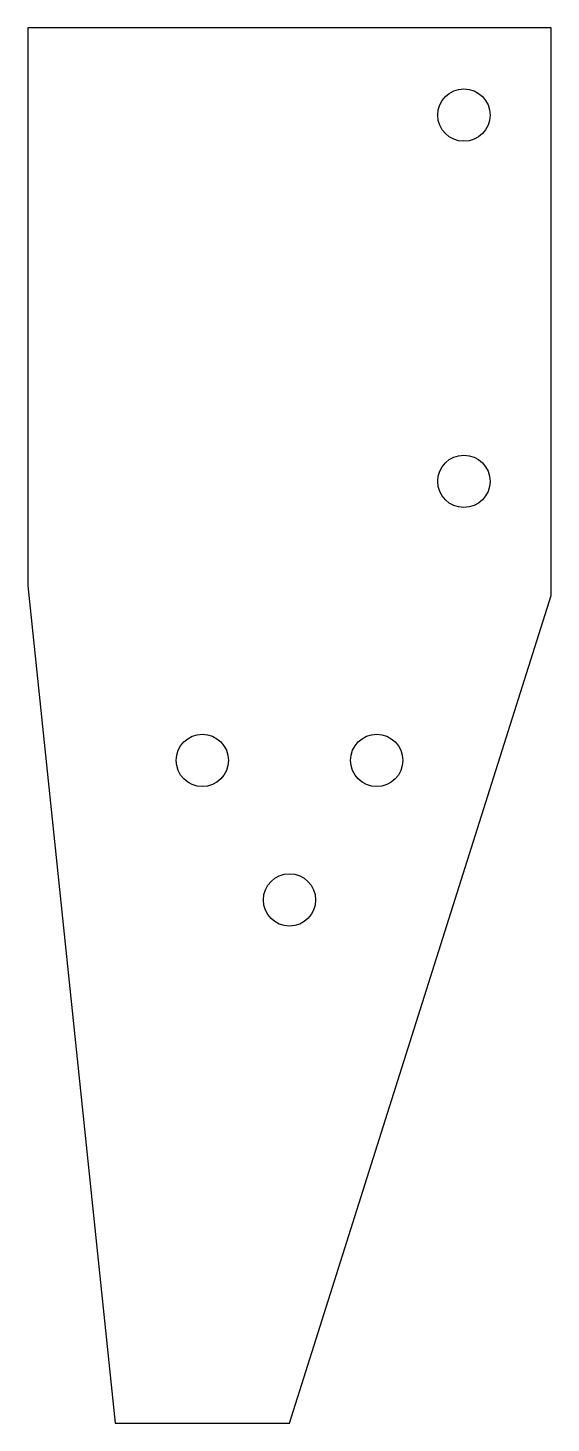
# Model space of a CAD drawing. Header units: millimetres. Extents: x -30 to 0, y -20 to 60.
import ezdxf

# ---------------------------------------------------------------- set-up
doc = ezdxf.new("R2010")
doc.units = ezdxf.units.MM

msp = doc.modelspace()

# ---------------------------------------------------------------- linework, layer by layer
msp.add_lwpolyline([(-30, 28), (-25, -20), (-15, -20), (0, 27.445), (0, 60), (-30, 60)], close=True)
for centre in [(-5, 55), (-5, 34), (-20, 18), (-10, 18), (-15, 10)]:
    msp.add_circle(centre, 1.5)

doc.saveas('drawing.dxf')
